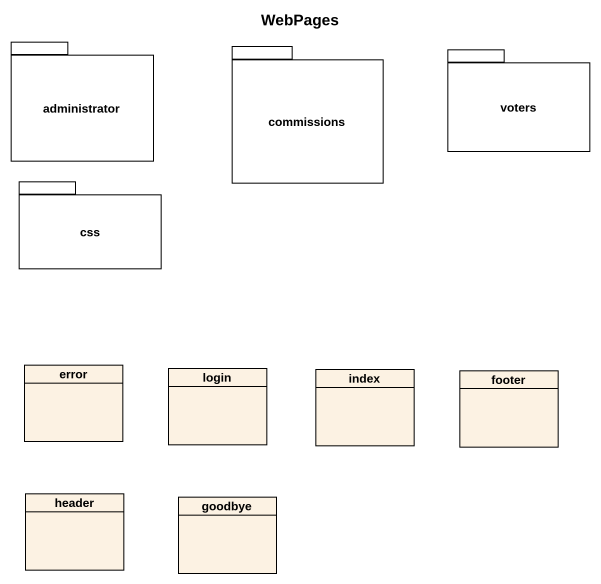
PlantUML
@startuml
title WebPages
hide circle
hide empty members
package administrator {
}
package commissions {
}
package voters {
}
package css {
}
class error
class login
class index
class "footer" as footer_
class "header" as header_
class goodbye
@enduml
